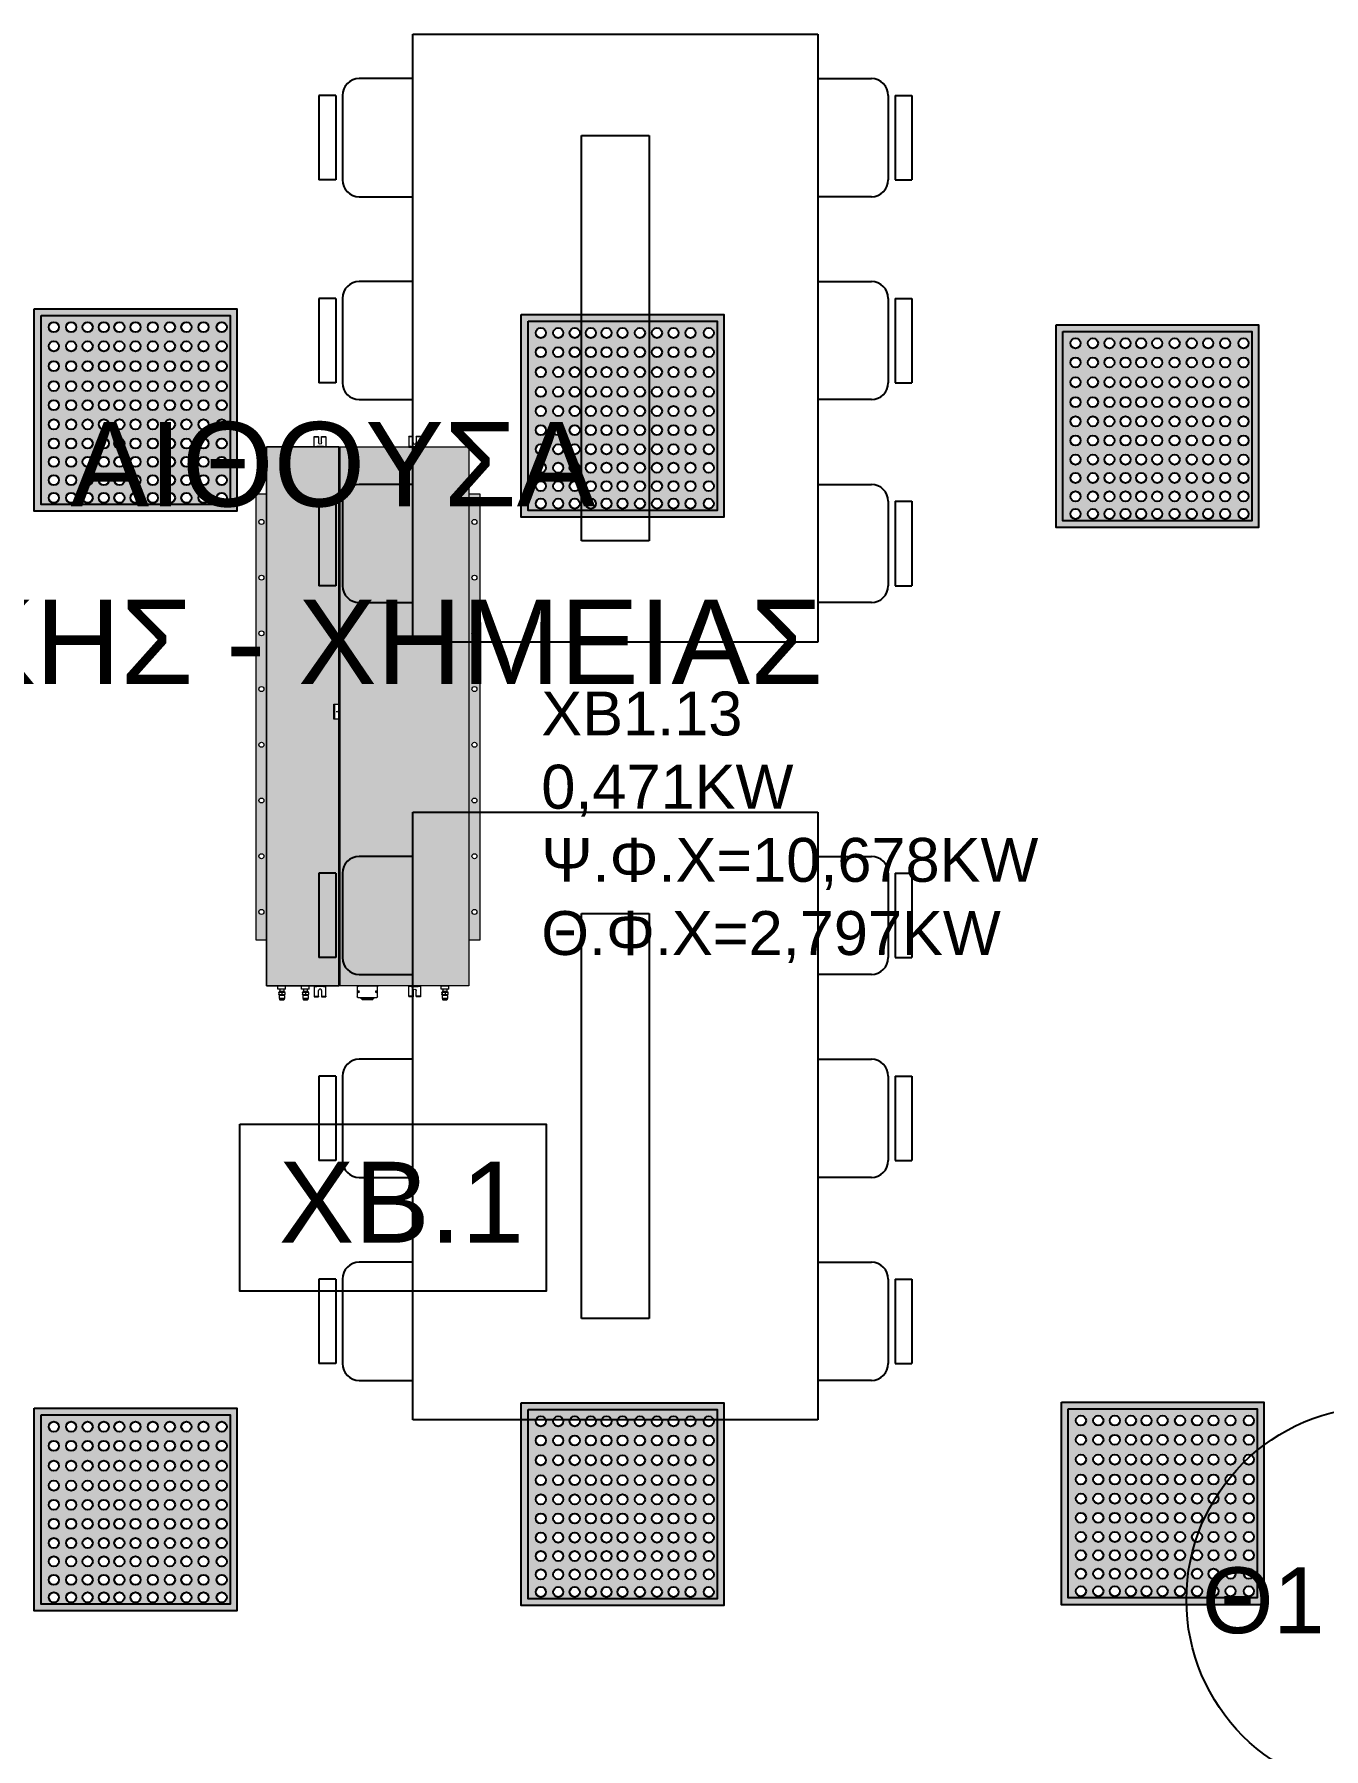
# Model space of a CAD drawing. Header units: metres. Extents: x -11 to 85, y -301 to 135.
# Drawn here: x 17.61 to 21.43, y -37.44 to -32.37 of the extents above; entities that cross this region are included whole.
import ezdxf

# ---------------------------------------------------------------- set-up
doc = ezdxf.new("R2010")
doc.units = ezdxf.units.M
doc.header["$LTSCALE"] = 0.036
for name, color, linetype in [('arxitek borofos', 252, 'Continuous'), ('electext', 20, 'Continuous'), ('HLEK_FL001_SYMBOLS', 230, 'Continuous')]:
    doc.layers.add(name, color=color, linetype=linetype)
doc.layers.add('axel', color=170, linetype='Continuous', lineweight=0)
doc.styles.add('COMU-N', font='arial.ttf')

# ---------------------------------------------------------------- blocks, each defined once
blk = doc.blocks.new('led 46W tetragono')
at = {"layer": 'HLEK_FL001_SYMBOLS'}
h = blk.add_hatch(color=256, dxfattribs=at)
h.dxf.hatch_style = 1
h.paths.add_polyline_path([(104.7283, -8.1225), (104.7283, -8.7225), (105.3283, -8.7225), (105.3283, -8.1225)])
h.paths.add_polyline_path([(105.3083, -8.1425), (105.3083, -8.7025), (104.7483, -8.7025), (104.7483, -8.1425)], flags=16)
h.paths.add_polyline_path([(104.9493, -8.1771, -1), (104.9193, -8.1771, -1)], flags=0)
h.paths.add_polyline_path([(104.9954, -8.1771, -1), (104.9654, -8.1771, -1)], flags=0)
h.paths.add_polyline_path([(104.9014, -8.1771, -1), (104.8714, -8.1771, -1)], flags=0)
h.paths.add_polyline_path([(105.0432, -8.1771, -1), (105.0133, -8.1771, -1)], flags=0)
h.paths.add_polyline_path([(104.9493, -8.2338, -1), (104.9193, -8.2338, -1)], flags=0)
h.paths.add_polyline_path([(104.9954, -8.2338, -1), (104.9654, -8.2338, -1)], flags=0)
h.paths.add_polyline_path([(104.9014, -8.2338, -1), (104.8714, -8.2338, -1)], flags=0)
h.paths.add_polyline_path([(104.8526, -8.1771, -1), (104.8227, -8.1771, -1)], flags=0)
h.paths.add_polyline_path([(105.0432, -8.2338, -1), (105.0133, -8.2338, -1)], flags=0)
h.paths.add_polyline_path([(105.0946, -8.1771, -1), (105.0647, -8.1771, -1)], flags=0)
h.paths.add_polyline_path([(104.8526, -8.2338, -1), (104.8227, -8.2338, -1)], flags=0)
h.paths.add_polyline_path([(105.0946, -8.2338, -1), (105.0647, -8.2338, -1)], flags=0)
h.paths.add_polyline_path([(104.9493, -8.2927, -1), (104.9193, -8.2927, -1)], flags=0)
h.paths.add_polyline_path([(104.9954, -8.2927, -1), (104.9654, -8.2927, -1)], flags=0)
h.paths.add_polyline_path([(104.8012, -8.1771, -1), (104.7713, -8.1771, -1)], flags=0)
h.paths.add_polyline_path([(104.9014, -8.2927, -1), (104.8714, -8.2927, -1)], flags=0)
h.paths.add_polyline_path([(105.0432, -8.2927, -1), (105.0133, -8.2927, -1)], flags=0)
h.paths.add_polyline_path([(105.1452, -8.1771, -1), (105.1152, -8.1771, -1)], flags=0)
h.paths.add_polyline_path([(104.8012, -8.2338, -1), (104.7713, -8.2338, -1)], flags=0)
h.paths.add_polyline_path([(104.8526, -8.2927, -1), (104.8227, -8.2927, -1)], flags=0)
h.paths.add_polyline_path([(105.1452, -8.2338, -1), (105.1152, -8.2338, -1)], flags=0)
h.paths.add_polyline_path([(105.0946, -8.2927, -1), (105.0647, -8.2927, -1)], flags=0)
h.paths.add_polyline_path([(104.9493, -8.3517, -1), (104.9193, -8.3517, -1)], flags=0)
h.paths.add_polyline_path([(104.9954, -8.3517, -1), (104.9654, -8.3517, -1)], flags=0)
h.paths.add_polyline_path([(105.1939, -8.1771, -1), (105.164, -8.1771, -1)], flags=0)
h.paths.add_polyline_path([(104.9014, -8.3517, -1), (104.8714, -8.3517, -1)], flags=0)
h.paths.add_polyline_path([(105.0432, -8.3517, -1), (105.0133, -8.3517, -1)], flags=0)
h.paths.add_polyline_path([(104.8012, -8.2927, -1), (104.7713, -8.2927, -1)], flags=0)
h.paths.add_polyline_path([(105.1452, -8.2927, -1), (105.1152, -8.2927, -1)], flags=0)
h.paths.add_polyline_path([(105.1939, -8.2338, -1), (105.164, -8.2338, -1)], flags=0)
h.paths.add_polyline_path([(104.8526, -8.3517, -1), (104.8227, -8.3517, -1)], flags=0)
h.paths.add_polyline_path([(105.0946, -8.3517, -1), (105.0647, -8.3517, -1)], flags=0)
h.paths.add_polyline_path([(105.1939, -8.2927, -1), (105.164, -8.2927, -1)], flags=0)
h.paths.add_polyline_path([(105.2445, -8.1771, -1), (105.2145, -8.1771, -1)], flags=0)
h.paths.add_polyline_path([(104.8012, -8.3517, -1), (104.7713, -8.3517, -1)], flags=0)
h.paths.add_polyline_path([(104.9493, -8.4083, -1), (104.9193, -8.4083, -1)], flags=0)
h.paths.add_polyline_path([(104.9954, -8.4083, -1), (104.9654, -8.4083, -1)], flags=0)
h.paths.add_polyline_path([(105.1452, -8.3517, -1), (105.1152, -8.3517, -1)], flags=0)
h.paths.add_polyline_path([(104.9014, -8.4083, -1), (104.8714, -8.4083, -1)], flags=0)
h.paths.add_polyline_path([(105.0432, -8.4083, -1), (105.0133, -8.4083, -1)], flags=0)
h.paths.add_polyline_path([(105.2445, -8.2338, -1), (105.2145, -8.2338, -1)], flags=0)
h.paths.add_polyline_path([(104.8526, -8.4083, -1), (104.8227, -8.4083, -1)], flags=0)
h.paths.add_polyline_path([(105.0946, -8.4083, -1), (105.0647, -8.4083, -1)], flags=0)
h.paths.add_polyline_path([(105.1939, -8.3517, -1), (105.164, -8.3517, -1)], flags=0)
h.paths.add_polyline_path([(105.2445, -8.2927, -1), (105.2145, -8.2927, -1)], flags=0)
h.paths.add_polyline_path([(104.8012, -8.4083, -1), (104.7713, -8.4083, -1)], flags=0)
h.paths.add_polyline_path([(105.1452, -8.4083, -1), (105.1152, -8.4083, -1)], flags=0)
h.paths.add_polyline_path([(105.2985, -8.1771, -1), (105.2686, -8.1771, -1)], flags=0)
h.paths.add_polyline_path([(104.9493, -8.465, -1), (104.9193, -8.465, -1)], flags=0)
h.paths.add_polyline_path([(104.9954, -8.465, -1), (104.9654, -8.465, -1)], flags=0)
h.paths.add_polyline_path([(104.9014, -8.465, -1), (104.8714, -8.465, -1)], flags=0)
h.paths.add_polyline_path([(105.0432, -8.465, -1), (105.0133, -8.465, -1)], flags=0)
h.paths.add_polyline_path([(105.2985, -8.2338, -1), (105.2686, -8.2338, -1)], flags=0)
h.paths.add_polyline_path([(105.2445, -8.3517, -1), (105.2145, -8.3517, -1)], flags=0)
h.paths.add_polyline_path([(104.8526, -8.465, -1), (104.8227, -8.465, -1)], flags=0)
h.paths.add_polyline_path([(105.1939, -8.4083, -1), (105.164, -8.4083, -1)], flags=0)
h.paths.add_polyline_path([(105.0946, -8.465, -1), (105.0647, -8.465, -1)], flags=0)
h.paths.add_polyline_path([(105.2985, -8.2927, -1), (105.2686, -8.2927, -1)], flags=0)
h.paths.add_polyline_path([(104.8012, -8.465, -1), (104.7713, -8.465, -1)], flags=0)
h.paths.add_polyline_path([(105.1452, -8.465, -1), (105.1152, -8.465, -1)], flags=0)
h.paths.add_polyline_path([(105.2445, -8.4083, -1), (105.2145, -8.4083, -1)], flags=0)
h.paths.add_polyline_path([(104.9493, -8.5217, -1), (104.9193, -8.5217, -1)], flags=0)
h.paths.add_polyline_path([(104.9954, -8.5217, -1), (104.9654, -8.5217, -1)], flags=0)
h.paths.add_polyline_path([(105.2985, -8.3517, -1), (105.2686, -8.3517, -1)], flags=0)
h.paths.add_polyline_path([(104.9014, -8.5217, -1), (104.8714, -8.5217, -1)], flags=0)
h.paths.add_polyline_path([(105.0432, -8.5217, -1), (105.0133, -8.5217, -1)], flags=0)
h.paths.add_polyline_path([(105.1939, -8.465, -1), (105.164, -8.465, -1)], flags=0)
h.paths.add_polyline_path([(104.8526, -8.5217, -1), (104.8227, -8.5217, -1)], flags=0)
h.paths.add_polyline_path([(105.0946, -8.5217, -1), (105.0647, -8.5217, -1)], flags=0)
h.paths.add_polyline_path([(104.8012, -8.5217, -1), (104.7713, -8.5217, -1)], flags=0)
h.paths.add_polyline_path([(105.1452, -8.5217, -1), (105.1152, -8.5217, -1)], flags=0)
h.paths.add_polyline_path([(105.2985, -8.4083, -1), (105.2686, -8.4083, -1)], flags=0)
h.paths.add_polyline_path([(105.2445, -8.465, -1), (105.2145, -8.465, -1)], flags=0)
h.paths.add_polyline_path([(104.9493, -8.5761, -1), (104.9193, -8.5761, -1)], flags=0)
h.paths.add_polyline_path([(104.9954, -8.5761, -1), (104.9654, -8.5761, -1)], flags=0)
h.paths.add_polyline_path([(105.1939, -8.5217, -1), (105.164, -8.5217, -1)], flags=0)
h.paths.add_polyline_path([(104.9014, -8.5761, -1), (104.8714, -8.5761, -1)], flags=0)
h.paths.add_polyline_path([(105.0432, -8.5761, -1), (105.0133, -8.5761, -1)], flags=0)
h.paths.add_polyline_path([(104.8526, -8.5761, -1), (104.8227, -8.5761, -1)], flags=0)
h.paths.add_polyline_path([(105.0946, -8.5761, -1), (105.0647, -8.5761, -1)], flags=0)
h.paths.add_polyline_path([(105.2985, -8.465, -1), (105.2686, -8.465, -1)], flags=0)
h.paths.add_polyline_path([(104.8012, -8.5761, -1), (104.7713, -8.5761, -1)], flags=0)
h.paths.add_polyline_path([(105.2445, -8.5217, -1), (105.2145, -8.5217, -1)], flags=0)
h.paths.add_polyline_path([(105.1452, -8.5761, -1), (105.1152, -8.5761, -1)], flags=0)
h.paths.add_polyline_path([(105.1939, -8.5761, -1), (105.164, -8.5761, -1)], flags=0)
h.paths.add_polyline_path([(104.9493, -8.6305, -1), (104.9193, -8.6305, -1)], flags=0)
h.paths.add_polyline_path([(104.9954, -8.6305, -1), (104.9654, -8.6305, -1)], flags=0)
h.paths.add_polyline_path([(104.9014, -8.6305, -1), (104.8714, -8.6305, -1)], flags=0)
h.paths.add_polyline_path([(105.0432, -8.6305, -1), (105.0133, -8.6305, -1)], flags=0)
h.paths.add_polyline_path([(105.2985, -8.5217, -1), (105.2686, -8.5217, -1)], flags=0)
h.paths.add_polyline_path([(104.8526, -8.6305, -1), (104.8227, -8.6305, -1)], flags=0)
h.paths.add_polyline_path([(105.0946, -8.6305, -1), (105.0647, -8.6305, -1)], flags=0)
h.paths.add_polyline_path([(105.2445, -8.5761, -1), (105.2145, -8.5761, -1)], flags=0)
h.paths.add_polyline_path([(104.8012, -8.6305, -1), (104.7713, -8.6305, -1)], flags=0)
h.paths.add_polyline_path([(105.1452, -8.6305, -1), (105.1152, -8.6305, -1)], flags=0)
h.paths.add_polyline_path([(105.1939, -8.6305, -1), (105.164, -8.6305, -1)], flags=0)
h.paths.add_polyline_path([(104.9493, -8.6826, -1), (104.9193, -8.6826, -1)], flags=0)
h.paths.add_polyline_path([(104.9954, -8.6826, -1), (104.9654, -8.6826, -1)], flags=0)
h.paths.add_polyline_path([(105.2985, -8.5761, -1), (105.2686, -8.5761, -1)], flags=0)
h.paths.add_polyline_path([(104.9014, -8.6826, -1), (104.8714, -8.6826, -1)], flags=0)
h.paths.add_polyline_path([(105.0432, -8.6826, -1), (105.0133, -8.6826, -1)], flags=0)
h.paths.add_polyline_path([(104.8526, -8.6826, -1), (104.8227, -8.6826, -1)], flags=0)
h.paths.add_polyline_path([(105.0946, -8.6826, -1), (105.0647, -8.6826, -1)], flags=0)
h.paths.add_polyline_path([(105.2445, -8.6305, -1), (105.2145, -8.6305, -1)], flags=0)
h.paths.add_polyline_path([(104.8012, -8.6826, -1), (104.7713, -8.6826, -1)], flags=0)
h.paths.add_polyline_path([(105.1452, -8.6826, -1), (105.1152, -8.6826, -1)], flags=0)
h.paths.add_polyline_path([(105.1939, -8.6826, -1), (105.164, -8.6826, -1)], flags=0)
h.paths.add_polyline_path([(105.2985, -8.6305, -1), (105.2686, -8.6305, -1)], flags=0)
h.paths.add_polyline_path([(105.2445, -8.6826, -1), (105.2145, -8.6826, -1)], flags=0)
h.paths.add_polyline_path([(105.2985, -8.6826, -1), (105.2686, -8.6826, -1)], flags=0)
h = blk.add_hatch(color=181, dxfattribs=at)
h.dxf.hatch_style = 1
h.paths.add_polyline_path([(104.7483, -8.1425), (104.7483, -8.7025), (105.3083, -8.7025), (105.3083, -8.1425)])
h.paths.add_polyline_path([(104.9954, -8.3517, -1), (104.9654, -8.3517, -1)], flags=16)
h.paths.add_polyline_path([(105.0432, -8.3517, -1), (105.0133, -8.3517, -1)], flags=16)
h.paths.add_polyline_path([(104.9654, -8.2927, -1), (104.9954, -8.2927, -1)], flags=16)
h.paths.add_polyline_path([(105.0133, -8.2927, -1), (105.0432, -8.2927, -1)], flags=16)
h.paths.add_polyline_path([(104.9493, -8.3517, -1), (104.9193, -8.3517, -1)], flags=16)
h.paths.add_polyline_path([(104.9193, -8.2927, -1), (104.9493, -8.2927, -1)], flags=16)
h.paths.add_polyline_path([(105.0946, -8.3517, -1), (105.0647, -8.3517, -1)], flags=16)
h.paths.add_polyline_path([(105.0647, -8.2927, -1), (105.0946, -8.2927, -1)], flags=16)
h.paths.add_polyline_path([(104.9954, -8.4083, -1), (104.9654, -8.4083, -1)], flags=16)
h.paths.add_polyline_path([(105.0432, -8.4083, -1), (105.0133, -8.4083, -1)], flags=16)
h.paths.add_polyline_path([(104.9654, -8.2338, -1), (104.9954, -8.2338, -1)], flags=16)
h.paths.add_polyline_path([(105.0133, -8.2338, -1), (105.0432, -8.2338, -1)], flags=16)
h.paths.add_polyline_path([(104.9493, -8.4083, -1), (104.9193, -8.4083, -1)], flags=16)
h.paths.add_polyline_path([(105.0946, -8.4083, -1), (105.0647, -8.4083, -1)], flags=16)
h.paths.add_polyline_path([(104.9193, -8.2338, -1), (104.9493, -8.2338, -1)], flags=16)
h.paths.add_polyline_path([(105.0647, -8.2338, -1), (105.0946, -8.2338, -1)], flags=16)
h.paths.add_polyline_path([(104.9014, -8.3517, -1), (104.8714, -8.3517, -1)], flags=16)
h.paths.add_polyline_path([(104.8714, -8.2927, -1), (104.9014, -8.2927, -1)], flags=16)
h.paths.add_polyline_path([(105.1452, -8.3517, -1), (105.1152, -8.3517, -1)], flags=16)
h.paths.add_polyline_path([(105.1152, -8.2927, -1), (105.1452, -8.2927, -1)], flags=16)
h.paths.add_polyline_path([(104.9954, -8.465, -1), (104.9654, -8.465, -1)], flags=16)
h.paths.add_polyline_path([(105.0432, -8.465, -1), (105.0133, -8.465, -1)], flags=16)
h.paths.add_polyline_path([(104.9014, -8.4083, -1), (104.8714, -8.4083, -1)], flags=16)
h.paths.add_polyline_path([(104.8714, -8.2338, -1), (104.9014, -8.2338, -1)], flags=16)
h.paths.add_polyline_path([(104.9654, -8.1771, -1), (104.9954, -8.1771, -1)], flags=16)
h.paths.add_polyline_path([(105.0133, -8.1771, -1), (105.0432, -8.1771, -1)], flags=16)
h.paths.add_polyline_path([(105.1452, -8.4083, -1), (105.1152, -8.4083, -1)], flags=16)
h.paths.add_polyline_path([(104.9493, -8.465, -1), (104.9193, -8.465, -1)], flags=16)
h.paths.add_polyline_path([(105.1152, -8.2338, -1), (105.1452, -8.2338, -1)], flags=16)
h.paths.add_polyline_path([(105.0946, -8.465, -1), (105.0647, -8.465, -1)], flags=16)
h.paths.add_polyline_path([(104.9193, -8.1771, -1), (104.9493, -8.1771, -1)], flags=16)
h.paths.add_polyline_path([(105.0647, -8.1771, -1), (105.0946, -8.1771, -1)], flags=16)
h.paths.add_polyline_path([(104.8526, -8.3517, -1), (104.8227, -8.3517, -1)], flags=16)
h.paths.add_polyline_path([(104.8227, -8.2927, -1), (104.8526, -8.2927, -1)], flags=16)
h.paths.add_polyline_path([(105.1939, -8.3517, -1), (105.164, -8.3517, -1)], flags=16)
h.paths.add_polyline_path([(105.164, -8.2927, -1), (105.1939, -8.2927, -1)], flags=16)
h.paths.add_polyline_path([(104.9014, -8.465, -1), (104.8714, -8.465, -1)], flags=16)
h.paths.add_polyline_path([(104.8526, -8.4083, -1), (104.8227, -8.4083, -1)], flags=16)
h.paths.add_polyline_path([(105.1452, -8.465, -1), (105.1152, -8.465, -1)], flags=16)
h.paths.add_polyline_path([(104.8714, -8.1771, -1), (104.9014, -8.1771, -1)], flags=16)
h.paths.add_polyline_path([(104.8227, -8.2338, -1), (104.8526, -8.2338, -1)], flags=16)
h.paths.add_polyline_path([(105.1939, -8.4083, -1), (105.164, -8.4083, -1)], flags=16)
h.paths.add_polyline_path([(105.1152, -8.1771, -1), (105.1452, -8.1771, -1)], flags=16)
h.paths.add_polyline_path([(104.9954, -8.5217, -1), (104.9654, -8.5217, -1)], flags=16)
h.paths.add_polyline_path([(105.0432, -8.5217, -1), (105.0133, -8.5217, -1)], flags=16)
h.paths.add_polyline_path([(105.164, -8.2338, -1), (105.1939, -8.2338, -1)], flags=16)
h.paths.add_polyline_path([(104.9493, -8.5217, -1), (104.9193, -8.5217, -1)], flags=16)
h.paths.add_polyline_path([(105.0946, -8.5217, -1), (105.0647, -8.5217, -1)], flags=16)
h.paths.add_polyline_path([(104.8526, -8.465, -1), (104.8227, -8.465, -1)], flags=16)
h.paths.add_polyline_path([(104.8012, -8.3517, -1), (104.7713, -8.3517, -1)], flags=16)
h.paths.add_polyline_path([(104.7713, -8.2927, -1), (104.8012, -8.2927, -1)], flags=16)
h.paths.add_polyline_path([(104.8227, -8.1771, -1), (104.8526, -8.1771, -1)], flags=16)
h.paths.add_polyline_path([(105.1939, -8.465, -1), (105.164, -8.465, -1)], flags=16)
h.paths.add_polyline_path([(105.2445, -8.3517, -1), (105.2145, -8.3517, -1)], flags=16)
h.paths.add_polyline_path([(104.9014, -8.5217, -1), (104.8714, -8.5217, -1)], flags=16)
h.paths.add_polyline_path([(105.2145, -8.2927, -1), (105.2445, -8.2927, -1)], flags=16)
h.paths.add_polyline_path([(105.164, -8.1771, -1), (105.1939, -8.1771, -1)], flags=16)
h.paths.add_polyline_path([(104.8012, -8.4083, -1), (104.7713, -8.4083, -1)], flags=16)
h.paths.add_polyline_path([(105.1452, -8.5217, -1), (105.1152, -8.5217, -1)], flags=16)
h.paths.add_polyline_path([(104.7713, -8.2338, -1), (104.8012, -8.2338, -1)], flags=16)
h.paths.add_polyline_path([(105.2445, -8.4083, -1), (105.2145, -8.4083, -1)], flags=16)
h.paths.add_polyline_path([(105.2145, -8.2338, -1), (105.2445, -8.2338, -1)], flags=16)
h.paths.add_polyline_path([(104.9954, -8.5761, -1), (104.9654, -8.5761, -1)], flags=16)
h.paths.add_polyline_path([(105.0432, -8.5761, -1), (105.0133, -8.5761, -1)], flags=16)
h.paths.add_polyline_path([(104.8526, -8.5217, -1), (104.8227, -8.5217, -1)], flags=16)
h.paths.add_polyline_path([(104.8012, -8.465, -1), (104.7713, -8.465, -1)], flags=16)
h.paths.add_polyline_path([(104.9493, -8.5761, -1), (104.9193, -8.5761, -1)], flags=16)
h.paths.add_polyline_path([(105.0946, -8.5761, -1), (105.0647, -8.5761, -1)], flags=16)
h.paths.add_polyline_path([(105.1939, -8.5217, -1), (105.164, -8.5217, -1)], flags=16)
h.paths.add_polyline_path([(104.7713, -8.1771, -1), (104.8012, -8.1771, -1)], flags=16)
h.paths.add_polyline_path([(105.2445, -8.465, -1), (105.2145, -8.465, -1)], flags=16)
h.paths.add_polyline_path([(105.2145, -8.1771, -1), (105.2445, -8.1771, -1)], flags=16)
h.paths.add_polyline_path([(104.9014, -8.5761, -1), (104.8714, -8.5761, -1)], flags=16)
h.paths.add_polyline_path([(105.1452, -8.5761, -1), (105.1152, -8.5761, -1)], flags=16)
h.paths.add_polyline_path([(105.2985, -8.3517, -1), (105.2686, -8.3517, -1)], flags=16)
h.paths.add_polyline_path([(105.2686, -8.2927, -1), (105.2985, -8.2927, -1)], flags=16)
h.paths.add_polyline_path([(105.2985, -8.4083, -1), (105.2686, -8.4083, -1)], flags=16)
h.paths.add_polyline_path([(104.8012, -8.5217, -1), (104.7713, -8.5217, -1)], flags=16)
h.paths.add_polyline_path([(105.2686, -8.2338, -1), (105.2985, -8.2338, -1)], flags=16)
h.paths.add_polyline_path([(105.2445, -8.5217, -1), (105.2145, -8.5217, -1)], flags=16)
h.paths.add_polyline_path([(104.8526, -8.5761, -1), (104.8227, -8.5761, -1)], flags=16)
h.paths.add_polyline_path([(104.9954, -8.6305, -1), (104.9654, -8.6305, -1)], flags=16)
h.paths.add_polyline_path([(105.1939, -8.5761, -1), (105.164, -8.5761, -1)], flags=16)
h.paths.add_polyline_path([(105.0432, -8.6305, -1), (105.0133, -8.6305, -1)], flags=16)
h.paths.add_polyline_path([(104.9493, -8.6305, -1), (104.9193, -8.6305, -1)], flags=16)
h.paths.add_polyline_path([(105.2985, -8.465, -1), (105.2686, -8.465, -1)], flags=16)
h.paths.add_polyline_path([(105.0946, -8.6305, -1), (105.0647, -8.6305, -1)], flags=16)
h.paths.add_polyline_path([(105.2686, -8.1771, -1), (105.2985, -8.1771, -1)], flags=16)
h.paths.add_polyline_path([(104.9014, -8.6305, -1), (104.8714, -8.6305, -1)], flags=16)
h.paths.add_polyline_path([(105.1452, -8.6305, -1), (105.1152, -8.6305, -1)], flags=16)
h.paths.add_polyline_path([(104.8012, -8.5761, -1), (104.7713, -8.5761, -1)], flags=16)
h.paths.add_polyline_path([(105.2445, -8.5761, -1), (105.2145, -8.5761, -1)], flags=16)
h.paths.add_polyline_path([(105.2985, -8.5217, -1), (105.2686, -8.5217, -1)], flags=16)
h.paths.add_polyline_path([(104.8526, -8.6305, -1), (104.8227, -8.6305, -1)], flags=16)
h.paths.add_polyline_path([(105.1939, -8.6305, -1), (105.164, -8.6305, -1)], flags=16)
h.paths.add_polyline_path([(104.9954, -8.6826, -1), (104.9654, -8.6826, -1)], flags=16)
h.paths.add_polyline_path([(105.0432, -8.6826, -1), (105.0133, -8.6826, -1)], flags=16)
h.paths.add_polyline_path([(104.9493, -8.6826, -1), (104.9193, -8.6826, -1)], flags=16)
h.paths.add_polyline_path([(105.0946, -8.6826, -1), (105.0647, -8.6826, -1)], flags=16)
h.paths.add_polyline_path([(104.8012, -8.6305, -1), (104.7713, -8.6305, -1)], flags=16)
h.paths.add_polyline_path([(104.9014, -8.6826, -1), (104.8714, -8.6826, -1)], flags=16)
h.paths.add_polyline_path([(105.2985, -8.5761, -1), (105.2686, -8.5761, -1)], flags=16)
h.paths.add_polyline_path([(105.1452, -8.6826, -1), (105.1152, -8.6826, -1)], flags=16)
h.paths.add_polyline_path([(105.2445, -8.6305, -1), (105.2145, -8.6305, -1)], flags=16)
h.paths.add_polyline_path([(104.8526, -8.6826, -1), (104.8227, -8.6826, -1)], flags=16)
h.paths.add_polyline_path([(105.1939, -8.6826, -1), (105.164, -8.6826, -1)], flags=16)
h.paths.add_polyline_path([(105.2985, -8.6305, -1), (105.2686, -8.6305, -1)], flags=16)
h.paths.add_polyline_path([(104.8012, -8.6826, -1), (104.7713, -8.6826, -1)], flags=16)
h.paths.add_polyline_path([(105.2445, -8.6826, -1), (105.2145, -8.6826, -1)], flags=16)
h.paths.add_polyline_path([(105.2985, -8.6826, -1), (105.2686, -8.6826, -1)], flags=16)
for points in [[(104.7283, -8.1225), (105.3283, -8.1225), (105.3283, -8.7225), (104.7283, -8.7225)], [(104.7483, -8.1425), (105.3083, -8.1425), (105.3083, -8.7025), (104.7483, -8.7025)]]:
    blk.add_lwpolyline(points, close=True, dxfattribs=at)
for centre in [(104.7862, -8.1771), (104.8377, -8.1771), (104.8864, -8.1771), (104.9343, -8.1771), (104.9804, -8.1771), (105.0282, -8.1771), (105.0797, -8.1771), (105.1302, -8.1771), (105.1789, -8.1771), (105.2295, -8.1771), (105.2835, -8.1771), (104.7862, -8.2338), (104.8377, -8.2338), (104.8864, -8.2338), (104.9343, -8.2338), (104.9804, -8.2338), (105.0282, -8.2338), (105.0797, -8.2338), (105.1302, -8.2338), (105.1789, -8.2338), (105.2295, -8.2338), (105.2835, -8.2338), (104.7862, -8.2927), (104.8377, -8.2927), (104.8864, -8.2927), (104.9343, -8.2927), (104.9804, -8.2927), (105.0282, -8.2927), (105.0797, -8.2927), (105.1302, -8.2927), (105.1789, -8.2927), (105.2295, -8.2927), (105.2835, -8.2927), (104.7862, -8.3517), (104.8377, -8.3517), (104.8864, -8.3517), (104.9343, -8.3517), (104.9804, -8.3517), (105.0282, -8.3517), (105.0797, -8.3517), (105.1302, -8.3517), (105.1789, -8.3517), (105.2295, -8.3517), (105.2835, -8.3517), (104.7862, -8.4083), (104.8377, -8.4083), (104.8864, -8.4083), (104.9343, -8.4083), (104.9804, -8.4083), (105.0282, -8.4083), (105.0797, -8.4083), (105.1302, -8.4083), (105.1789, -8.4083), (105.2295, -8.4083), (105.2835, -8.4083), (104.7862, -8.465), (104.8377, -8.465), (104.8864, -8.465), (104.9343, -8.465), (104.9804, -8.465), (105.0282, -8.465), (105.0797, -8.465), (105.1302, -8.465), (105.1789, -8.465), (105.2295, -8.465), (105.2835, -8.465), (104.7862, -8.5217), (104.8377, -8.5217), (104.8864, -8.5217), (104.9343, -8.5217), (104.9804, -8.5217), (105.0282, -8.5217), (105.0797, -8.5217), (105.1302, -8.5217), (105.1789, -8.5217), (105.2295, -8.5217), (105.2835, -8.5217), (104.7862, -8.5761), (104.8377, -8.5761), (104.8864, -8.5761), (104.9343, -8.5761), (104.9804, -8.5761), (105.0282, -8.5761), (105.0797, -8.5761), (105.1302, -8.5761), (105.1789, -8.5761), (105.2295, -8.5761), (105.2835, -8.5761), (104.7862, -8.6305), (104.8377, -8.6305), (104.8864, -8.6305), (104.9343, -8.6305), (104.9804, -8.6305), (105.0282, -8.6305), (105.0797, -8.6305), (105.1302, -8.6305), (105.1789, -8.6305), (105.2295, -8.6305), (105.2835, -8.6305), (104.7862, -8.6826), (104.8377, -8.6826), (104.8864, -8.6826), (104.9343, -8.6826), (104.9804, -8.6826), (105.0282, -8.6826), (105.0797, -8.6826), (105.1302, -8.6826), (105.1789, -8.6826), (105.2295, -8.6826), (105.2835, -8.6826)]:
    blk.add_circle(centre, 0.015, dxfattribs=at)
blk = doc.blocks.new('A$C5A126718')
at = {"layer": 'axel'}
for p, q in [((-0.0317, 0.0343), (-0.0317, 0.0321)), ((-0.0301, 0.0343), (-0.0317, 0.0343)), ((-0.0317, 0.0321), (-0.0317, 0.0236)), ((-0.0317, 0.0321), (-0.0301, 0.0321)), ((-0.0317, 0.0236), (-0.0301, 0.0236)), ((-0.0317, 0.0236), (-0.0317, 0.0214)), ((-0.0301, 0.0214), (-0.0317, 0.0214)), ((-0.0301, 0.0129), (-0.0317, 0.0129)), ((-0.0317, 0.0129), (-0.0317, 0.0107)), ((-0.0317, 0.0107), (-0.0301, 0.0107)), ((-0.0317, 0.0107), (-0.0317, 0.0021)), ((-0.0317, 0.0021), (-0.0301, 0.0021)), ((-0.0317, 0.0021), (-0.0317, 0)), ((-0.0301, 0), (-0.0317, 0)), ((-0.0012, 0.0343), (-0.0301, 0.0343)), ((-0.0301, 0.0343), (-0.0301, 0.0321)), ((-0.0301, 0.0321), (-0.0301, 0.0236)), ((-0.0301, 0.0236), (-0.0301, 0.0214)), ((-0.0301, 0.0214), (-0.0131, 0.0214)), ((-0.0301, 0.0129), (-0.0301, 0.0107)), ((-0.0131, 0.0129), (-0.0301, 0.0129)), ((-0.0301, 0.0107), (-0.0301, 0.0021)), ((-0.0301, 0.0021), (-0.0301, 0)), ((-0.0301, 0), (-0.0012, 0)), ((-0.0012, 0.0343), (0, 0.0343)), ((-0.0012, 0.0343), (-0.0012, 0.033)), ((-0.0012, 0.033), (-0.0012, 0.03)), ((-0.0012, 0.03), (-0.0012, 0.0271)), ((-0.0012, 0.0271), (0, 0.0271)), ((-0.0012, 0.027), (-0.0012, 0.0271)), ((-0.0012, 0.0073), (-0.0012, 0.027)), ((-0.0012, 0.0071), (-0.0012, 0.0073)), ((-0.0012, 0.0071), (0, 0.0071)), ((-0.0012, 0.0071), (-0.0012, 0.0043)), ((-0.0012, 0.0043), (-0.0012, 0.0013)), ((-0.0012, 0.0013), (-0.0012, 0)), ((-0.0012, 0), (0, 0)), ((0.0004, 0.0271), (0.0004, 0.0343)), ((0.0004, 0.0271), (0.0004, 0.0343)), ((0.0004, 0.0211), (0.0004, 0.0271)), ((0.0004, 0.0211), (0.0004, 0.0271)), ((0.0004, 0.0207), (0.0004, 0.0211)), ((0.0004, 0.0207), (0.0004, 0.0211)), ((0.0004, 0.0186), (0.0004, 0.0207)), ((0.0004, 0.0186), (0.0004, 0.0207)), ((0.0004, 0.0157), (0.0004, 0.0186)), ((0.0004, 0.0157), (0.0004, 0.0186)), ((0.0004, 0.0136), (0.0004, 0.0157)), ((0.0004, 0.0136), (0.0004, 0.0157)), ((0.0004, 0.0132), (0.0004, 0.0136)), ((0.0004, 0.0132), (0.0004, 0.0136)), ((0.0004, 0.0071), (0.0004, 0.0132)), ((0.0004, 0.0071), (0.0004, 0.0132)), ((0.0004, 0), (0.0004, 0.0071)), ((0.0004, 0), (0.0004, 0.0071))]:
    blk.add_line(p, q, dxfattribs=at)
blk.add_arc((-0.0131, 0.0171), 0.00429, 270, 90, dxfattribs=at)
blk = doc.blocks.new('A$C3A54651E')
at = {"layer": 'axel'}
for p, q in [((0.0091, 0.0228), (0, 0.0228)), ((0, 0.0228), (0, 0)), ((0.0091, 0), (0, 0)), ((0.0091, 0), (0.0091, 0.0228)), ((0.0091, 0.0171), (0.0162, 0.0171)), ((0.0091, 0.0057), (0.0162, 0.0057)), ((0.0162, 0.019), (0.0166, 0.0193)), ((0.0162, 0.0038), (0.0162, 0.019)), ((0.0162, 0.0038), (0.0166, 0.0035)), ((0.0166, 0.0035), (0.0166, 0.0193)), ((0.0166, 0.0193), (0.0184, 0.0193)), ((0.0166, 0.0035), (0.0184, 0.0035)), ((0.0184, 0.02), (0.0184, 0.0199)), ((0.0184, 0.02), (0.0184, 0.02)), ((0.0184, 0.0199), (0.0184, 0.0193)), ((0.0184, 0.0193), (0.0184, 0.0153)), ((0.0184, 0.0153), (0.0184, 0.0067)), ((0.0184, 0.0067), (0.0184, 0.0035)), ((0.0184, 0.0035), (0.0184, 0.0028)), ((0.0184, 0.0028), (0.0184, 0.0028)), ((0.0191, 0.0202), (0.0254, 0.0202)), ((0.0191, 0.0197), (0.0254, 0.0197)), ((0.0191, 0.0109), (0.0254, 0.0109)), ((0.0191, 0.0026), (0.0254, 0.0026)), ((0.0262, 0.0199), (0.0262, 0.02)), ((0.0262, 0.02), (0.0262, 0.02)), ((0.0262, 0.0182), (0.0262, 0.0199)), ((0.0262, 0.0153), (0.0262, 0.0182)), ((0.0262, 0.0182), (0.0284, 0.0182)), ((0.0262, 0.0067), (0.0262, 0.0153)), ((0.0262, 0.0046), (0.0262, 0.0067)), ((0.0262, 0.0028), (0.0262, 0.0046)), ((0.0262, 0.0046), (0.0284, 0.0046)), ((0.0262, 0.0028), (0.0262, 0.0028)), ((0.0284, 0.0193), (0.037, 0.0193)), ((0.0284, 0.0182), (0.0284, 0.0193)), ((0.0284, 0.0046), (0.0284, 0.0182)), ((0.0284, 0.0035), (0.0284, 0.0046)), ((0.0284, 0.0035), (0.037, 0.0035)), ((0.037, 0.0035), (0.037, 0.0193)), ((0.0373, 0.019), (0.037, 0.0193)), ((0.0373, 0.0037), (0.037, 0.0035)), ((0.0373, 0.0182), (0.0373, 0.019)), ((0.0373, 0.0046), (0.0373, 0.0182)), ((0.0373, 0.0182), (0.0403, 0.0182)), ((0.0373, 0.0037), (0.0373, 0.0046)), ((0.0373, 0.0046), (0.0403, 0.0046)), ((0.0403, 0.0046), (0.0403, 0.0182)), ((0.0423, 0.0162), (0.0403, 0.0182)), ((0.0423, 0.0066), (0.0403, 0.0046)), ((0.0423, 0.0066), (0.0423, 0.0162))]:
    blk.add_line(p, q, dxfattribs=at)
for points in [[(0.0191, 0.0202, 0.004311), (0.019, 0.0202, 0.005535), (0.0188, 0.0202, 0.007292), (0.0187, 0.0201, 0.009929), (0.0186, 0.0201), (0.0186, 0.0201, 0.019665), (0.0185, 0.02, 0.032685), (0.0184, 0.02, 0.060642), (0.0184, 0.02), (0.0184, 0.02)], [(0.0184, 0.0199, 0.159929), (0.0184, 0.0199, 0.090191), (0.0184, 0.0199, 0.0462), (0.0184, 0.0199, 0.02623), (0.0185, 0.0198), (0.0186, 0.0198, 0.013719), (0.0187, 0.0198, 0.009481), (0.0188, 0.0198, 0.006867), (0.0189, 0.0197, 0.005151), (0.0191, 0.0197)], [(0.0191, 0.0197, 0.015295), (0.0188, 0.0186, 0.017604), (0.0186, 0.0175), (0.0185, 0.0169, 0.02245), (0.0184, 0.0158), (0.0184, 0.0153)], [(0.0184, 0.0153, 0.023182), (0.0184, 0.0142, 0.022013), (0.0186, 0.0131), (0.0187, 0.0125, 0.017076), (0.0189, 0.0114), (0.0191, 0.0109)], [(0.0191, 0.0109, 0.016103), (0.0188, 0.0098, 0.018613), (0.0186, 0.0088), (0.0185, 0.0083, 0.023826), (0.0184, 0.0072), (0.0184, 0.0067)], [(0.0184, 0.0067, 0.024647), (0.0184, 0.0057, 0.023359), (0.0186, 0.0046), (0.0187, 0.0041, 0.018023), (0.0189, 0.0031), (0.0191, 0.0026)], [(0.0191, 0.0026, -0.004311), (0.019, 0.0026, -0.005535), (0.0188, 0.0026, -0.007292), (0.0187, 0.0027, -0.009929), (0.0186, 0.0027), (0.0186, 0.0027, -0.019665), (0.0185, 0.0027, -0.032685), (0.0184, 0.0028, -0.060642), (0.0184, 0.0028), (0.0184, 0.0028)], [(0.0262, 0.02, 0.102242), (0.0262, 0.02, 0.051435), (0.0261, 0.02, 0.028507), (0.0261, 0.0201, 0.01755), (0.026, 0.0201), (0.0259, 0.0201, 0.009159), (0.0258, 0.0201, 0.006785), (0.0257, 0.0202, 0.005184), (0.0255, 0.0202), (0.0254, 0.0202)], [(0.0254, 0.0197, 0.004812), (0.0256, 0.0197, 0.00636), (0.0258, 0.0198, 0.008685), (0.0259, 0.0198, 0.012384), (0.026, 0.0198), (0.0261, 0.0198, 0.023143), (0.0261, 0.0199, 0.039656), (0.0262, 0.0199, 0.07579), (0.0262, 0.0199, 0.144125), (0.0262, 0.0199)], [(0.0262, 0.0153, 0.023214), (0.0262, 0.0164, 0.02204), (0.026, 0.0175), (0.0259, 0.018, 0.017046), (0.0256, 0.0191), (0.0254, 0.0197)], [(0.0254, 0.0109, 0.01528), (0.0258, 0.012, 0.017585), (0.026, 0.013), (0.0261, 0.0136, 0.022468), (0.0262, 0.0147), (0.0262, 0.0153)], [(0.0262, 0.0067, 0.024685), (0.0262, 0.0078, 0.023392), (0.026, 0.0088), (0.0259, 0.0093, 0.017988), (0.0256, 0.0103), (0.0254, 0.0109)], [(0.0254, 0.0026, 0.016073), (0.0258, 0.0036, 0.018575), (0.026, 0.0046), (0.0261, 0.0052, 0.023861), (0.0262, 0.0062), (0.0262, 0.0067)], [(0.0262, 0.0028, -0.102242), (0.0262, 0.0028, -0.051435), (0.0261, 0.0028, -0.028507), (0.0261, 0.0027, -0.01755), (0.026, 0.0027), (0.0259, 0.0027, -0.009159), (0.0258, 0.0026, -0.006785), (0.0257, 0.0026, -0.005184), (0.0255, 0.0026), (0.0254, 0.0026)]]:
    blk.add_lwpolyline(points, format="xyb", dxfattribs=at)
blk = doc.blocks.new('A$C531E15D6')
at = {"layer": 'axel'}
for p, q in [((-0.0003, 0.0241), (-0.0003, -0.0359)), ((-0.0003, 0.0241), (0.0009, 0.0241)), ((-0.0003, 0.0134), (0, 0.0134)), ((-0.0003, 0.0113), (0, 0.0113)), ((-0.0003, 0.0066), (-0.0003, 0.0031)), ((-0.0003, 0.0066), (-0.0003, 0.0031)), ((0, 0.0059), (-0.0003, 0.0059)), ((-0.0003, 0.0031), (-0.0003, -0.0276)), ((0.0021, 0.0241), (0, 0.022)), ((0, 0.0059), (0, 0.022)), ((0, -0.0059), (0, 0.0059)), ((0, -0.0059), (0, 0.0059)), ((0.0012, 0.0241), (0.0009, 0.0241)), ((0.0012, 0.0241), (0.0009, 0.0241)), ((0.0012, 0.0241), (0.0021, 0.0241)), ((0.0021, 0.0241), (0.0321, 0.0241)), ((0.0021, 0.0241), (0.0321, 0.0241)), ((0.0321, 0.0241), (0.0343, 0.022)), ((0.0343, 0.022), (0.0343, 0.0134)), ((0.0343, 0.022), (0.0343, 0.0134)), ((0.0343, 0.0134), (0.0343, -0.0251)), ((0.0343, 0.0134), (0.0343, -0.0251)), ((0.038, 0.0127), (0.0343, 0.0128)), ((0.0347, 0.0056), (0.0343, 0.0056)), ((0.0347, 0.0056), (0.0347, -0.0059)), ((0.0357, 0.0099), (0.0357, 0.0045)), ((0.04, 0.0099), (0.0357, 0.0099)), ((0.0357, 0.0045), (0.0357, 0.0038)), ((0.0357, 0.0045), (0.0357, 0.0038)), ((0.0357, 0.0038), (0.0357, -0.0059)), ((0.0357, 0.0038), (0.0357, -0.0059)), ((0.038, 0.0127), (0.038, 0.0099)), ((0.04, 0.0099), (0.04, -0.0059)), ((0, -0.0176), (-0.0003, -0.0176)), ((-0.0003, -0.023), (0, -0.023)), ((-0.0003, -0.0251), (0, -0.0251)), ((-0.0003, -0.0276), (-0.0003, -0.0312)), ((-0.0003, -0.0276), (-0.0003, -0.0312)), ((-0.0003, -0.0359), (0.0021, -0.0359)), ((0, -0.0176), (0, -0.0059)), ((0, -0.0176), (0, -0.0059)), ((0, -0.0337), (0, -0.0176)), ((0.0021, -0.0359), (0, -0.0337)), ((0.0321, -0.0359), (0.0021, -0.0359)), ((0.0321, -0.0359), (0.0021, -0.0359)), ((0.0343, -0.0337), (0.0321, -0.0359)), ((0.0347, -0.0173), (0.0343, -0.0173)), ((0.038, -0.0244), (0.0343, -0.0245)), ((0.0343, -0.0251), (0.0343, -0.0337)), ((0.0343, -0.0251), (0.0343, -0.0337)), ((0.0347, -0.0059), (0.0347, -0.0173)), ((0.0357, -0.0059), (0.0357, -0.0155)), ((0.0357, -0.0059), (0.0357, -0.0155)), ((0.0357, -0.0155), (0.0357, -0.0162)), ((0.0357, -0.0155), (0.0357, -0.0162)), ((0.0357, -0.0162), (0.0357, -0.0216)), ((0.04, -0.0216), (0.0357, -0.0216)), ((0.038, -0.0244), (0.038, -0.0216)), ((0.04, -0.0059), (0.04, -0.0216))]:
    blk.add_line(p, q, dxfattribs=at)
for centre, radius in [((0.0171, 0.0199), 0.00214), ((0.0171, 0.0199), 0.00111), ((0.0171, -0.0316), 0.00214), ((0.0171, -0.0316), 0.00111)]:
    blk.add_circle(centre, radius, dxfattribs=at)
for centre, radius, start, end in [((0.0321, 0.022), 0.00214, 0, 90), ((0.0346, 0.0045), 0.00107, 0, 89.5416), ((0.0321, -0.0337), 0.00214, 270, 0), ((0.0346, -0.0162), 0.00107, 270.4584, 0)]:
    blk.add_arc(centre, radius, start, end, dxfattribs=at)
blk = doc.blocks.new('FCU 10 KANALATO')
at = {"layer": 'axel'}
h = blk.add_hatch(color=211, dxfattribs=at)
h.paths.add_polyline_path([(47988.1338, 13560.164), (47988.1338, 13560.197), (47986.8138, 13560.197), (47986.8138, 13560.164)])
h.paths.add_polyline_path([(47987.5563, 13560.1878, -1), (47987.5563, 13560.1731, -1)], flags=16)
h.paths.add_polyline_path([(47987.3913, 13560.1731, -1), (47987.3913, 13560.1878, -1)], flags=16)
h.paths.add_polyline_path([(47987.7213, 13560.1878, -1), (47987.7213, 13560.1731, -1)], flags=16)
h.paths.add_polyline_path([(47987.2263, 13560.1731, -1), (47987.2263, 13560.1878, -1)], flags=16)
h.paths.add_polyline_path([(47987.8863, 13560.1878, -1), (47987.8863, 13560.1731, -1)], flags=16)
h.paths.add_polyline_path([(47987.0613, 13560.1731, -1), (47987.0613, 13560.1878, -1)], flags=16)
h.paths.add_polyline_path([(47988.0513, 13560.1878, -1), (47988.0513, 13560.1731, -1)], flags=16)
h.paths.add_polyline_path([(47986.8963, 13560.1731, -1), (47986.8963, 13560.1878, -1)], flags=16)
for color, points in [(150, [(47986.6743, 13560.1633), (47986.6743, 13560.0206), (47986.6751, 13560.0206), (47986.6751, 13560.0135), (47986.6751, 13560.0074), (47986.6751, 13560.007), (47986.6751, 13560.002), (47986.6751, 13559.9935), (47986.6751, 13559.9863), (47986.6743, 13559.9863), (47986.6743, 13559.782), (47987.7792, 13559.782), (47988.2671, 13559.782), (47988.2671, 13559.782), (47988.2704, 13559.782), (47988.2704, 13560.1633)]), (151, [(47988.2705, 13559.5646), (47988.2705, 13559.5982), (47988.2705, 13559.5982), (47988.2705, 13559.621), (47988.2705, 13559.621), (47988.2705, 13559.6682), (47988.2705, 13559.6682), (47988.2705, 13559.691), (47988.2705, 13559.691), (47988.2705, 13559.7061), (47988.2705, 13559.7061), (47988.2705, 13559.7132), (47988.2705, 13559.7193), (47988.2705, 13559.7196), (47988.2705, 13559.7246), (47988.2705, 13559.7332), (47988.2705, 13559.7403), (47988.2705, 13559.7403), (47988.2705, 13559.7785), (47987.4805, 13559.7785), (47987.4805, 13559.7638), (47987.4362, 13559.7638), (47987.4362, 13559.7785), (47986.6743, 13559.7785), (47986.6743, 13559.7403), (47986.6751, 13559.7403), (47986.6751, 13559.7332), (47986.6751, 13559.7271), (47986.6751, 13559.7218), (47986.6751, 13559.7193), (47986.6751, 13559.7132), (47986.6751, 13559.7061), (47986.6743, 13559.7061), (47986.6743, 13559.5646)])]:
    blk.add_hatch(color=color, dxfattribs=at).paths.add_polyline_path(points)
h = blk.add_hatch(color=211, dxfattribs=at)
h.paths.add_polyline_path([(47988.1338, 13559.5327), (47988.1338, 13559.5657), (47986.8138, 13559.5657), (47986.8138, 13559.5327)])
h.paths.add_polyline_path([(47987.5563, 13559.5565, -1), (47987.5563, 13559.5418, -1)], flags=16)
h.paths.add_polyline_path([(47987.3913, 13559.5418, -1), (47987.3913, 13559.5565, -1)], flags=16)
h.paths.add_polyline_path([(47987.7213, 13559.5565, -1), (47987.7213, 13559.5418, -1)], flags=16)
h.paths.add_polyline_path([(47987.2263, 13559.5418, -1), (47987.2263, 13559.5565, -1)], flags=16)
h.paths.add_polyline_path([(47987.8863, 13559.5565, -1), (47987.8863, 13559.5418, -1)], flags=16)
h.paths.add_polyline_path([(47987.0613, 13559.5418, -1), (47987.0613, 13559.5565, -1)], flags=16)
h.paths.add_polyline_path([(47988.0513, 13559.5565, -1), (47988.0513, 13559.5418, -1)], flags=16)
h.paths.add_polyline_path([(47986.8963, 13559.5418, -1), (47986.8963, 13559.5565, -1)], flags=16)
for p, q in [((47986.6743, 13559.782), (47987.7792, 13559.782)), ((47986.6743, 13559.7804), (47987.7792, 13559.7804)), ((47986.6743, 13559.78), (47987.7816, 13559.78)), ((47987.7349, 13559.7785), (47986.6743, 13559.7785)), ((47987.4362, 13559.7785), (47987.4362, 13559.78)), ((47987.4362, 13559.7638), (47987.4362, 13559.7785)), ((47987.4362, 13559.766), (47987.4805, 13559.766)), ((47987.4805, 13559.7638), (47987.4362, 13559.7638)), ((47987.4805, 13559.7785), (47987.4805, 13559.78)), ((47987.4805, 13559.7785), (47987.4805, 13559.7638)), ((47988.2705, 13559.7785), (47987.7329, 13559.7785)), ((47987.7792, 13559.782), (47988.2671, 13559.782)), ((47987.7792, 13559.7804), (47988.2705, 13559.7804)), ((47987.7792, 13559.78), (47988.2705, 13559.78))]:
    blk.add_line(p, q, dxfattribs=at)
at = {"layer": 'axel', "linetype": 'Continuous'}
for points in [[(47986.8138, 13560.164), (47988.1338, 13560.164), (47988.1338, 13560.197), (47986.8138, 13560.197)], [(47986.8138, 13559.5327), (47988.1338, 13559.5327), (47988.1338, 13559.5657), (47986.8138, 13559.5657)]]:
    blk.add_lwpolyline(points, close=True, dxfattribs=at)
at = {"layer": 'axel'}
for points in [[(47986.6743, 13560.1633), (47988.2704, 13560.1633), (47988.2704, 13559.782), (47986.6743, 13559.782)], [(47986.6743, 13560.1633), (47988.2705, 13560.1633), (47988.2705, 13559.5646), (47986.6743, 13559.5646)], [(47986.6743, 13559.5646), (47988.2705, 13559.5646), (47988.2705, 13559.7785), (47986.6743, 13559.7785)]]:
    blk.add_lwpolyline(points, close=True, dxfattribs=at)
at = {"layer": 'axel', "linetype": 'Continuous'}
for centre in [(47986.8963, 13560.1805), (47987.0613, 13560.1805), (47987.2263, 13560.1805), (47987.3913, 13560.1805), (47987.5563, 13560.1805), (47987.7213, 13560.1805), (47987.8863, 13560.1805), (47988.0513, 13560.1805), (47986.8963, 13559.5492), (47987.0613, 13559.5492), (47987.2263, 13559.5492), (47987.3913, 13559.5492), (47987.5563, 13559.5492), (47987.7213, 13559.5492), (47987.8863, 13559.5492), (47988.0513, 13559.5492)]:
    blk.add_circle(centre, 0.00739, dxfattribs=at)
at = {"layer": 'axel'}
blk.add_circle((47987.4583, 13559.7731), 0.00111, dxfattribs=at)
at = {"xscale": -1, "rotation": 180}
for name, p in [('A$C3A54651E', (47988.2705, 13560.1043)), ('A$C531E15D6', (47988.2708, 13559.8575)), ('A$C5A126718', (47986.6746, 13559.7403)), ('A$C3A54651E', (47988.2705, 13559.691)), ('A$C3A54651E', (47988.2705, 13559.621))]:
    blk.add_blockref(name, p, dxfattribs=at)
blk.add_blockref('A$C5A126718', (47986.6746, 13559.9863))
at = {"xscale": -1}
blk.add_blockref('A$C5A126718', (47988.271, 13559.9863), dxfattribs=at)
at = {"rotation": 180}
blk.add_blockref('A$C5A126718', (47988.271, 13559.7403), dxfattribs=at)

msp = doc.modelspace()

# ---------------------------------------------------------------- linework, layer by layer
at = {"layer": 'arxitek borofos'}
for p, q in [((18.7285, -32.3656), (19.9285, -32.3656)), ((18.7285, -34.1656), (18.7285, -32.3656)), ((19.9285, -32.3656), (19.9285, -34.1656)), ((18.7247, -32.4967), (18.57, -32.4967)), ((19.9324, -32.4967), (20.0871, -32.4967)), ((18.45, -32.5467), (18.45, -32.7967)), ((18.5, -32.5467), (18.45, -32.5467)), ((18.5, -32.5467), (18.5, -32.7967)), ((18.52, -32.5467), (18.52, -32.7967)), ((20.1371, -32.5467), (20.1371, -32.7967)), ((20.1571, -32.5467), (20.1571, -32.7967)), ((20.1571, -32.5467), (20.2071, -32.5467)), ((20.2071, -32.5467), (20.2071, -32.7967)), ((19.2285, -33.8656), (19.2285, -32.6656)), ((19.2285, -32.6656), (19.4285, -32.6656)), ((19.4285, -32.6656), (19.4285, -33.8656)), ((18.5, -32.7967), (18.45, -32.7967)), ((20.1571, -32.7967), (20.2071, -32.7967)), ((18.57, -32.8467), (18.7247, -32.8467)), ((20.0871, -32.8467), (19.9324, -32.8467)), ((18.7247, -33.0976), (18.57, -33.0976)), ((19.9324, -33.0976), (20.0871, -33.0976)), ((18.45, -33.1476), (18.45, -33.3976)), ((18.5, -33.1476), (18.45, -33.1476)), ((18.5, -33.1476), (18.5, -33.3976)), ((18.52, -33.1476), (18.52, -33.3976)), ((20.1371, -33.1476), (20.1371, -33.3976)), ((20.1571, -33.1476), (20.1571, -33.3976)), ((20.1571, -33.1476), (20.2071, -33.1476)), ((20.2071, -33.1476), (20.2071, -33.3976)), ((18.5, -33.3976), (18.45, -33.3976)), ((20.1571, -33.3976), (20.2071, -33.3976)), ((18.57, -33.4476), (18.7247, -33.4476)), ((20.0871, -33.4476), (19.9324, -33.4476)), ((18.7247, -33.6986), (18.57, -33.6986)), ((19.9324, -33.6986), (20.0871, -33.6986)), ((18.45, -33.7486), (18.45, -33.9986)), ((18.5, -33.7486), (18.45, -33.7486)), ((18.5, -33.7486), (18.5, -33.9986)), ((18.52, -33.7486), (18.52, -33.9986)), ((20.1371, -33.7486), (20.1371, -33.9986)), ((20.1571, -33.7486), (20.1571, -33.9986)), ((20.1571, -33.7486), (20.2071, -33.7486)), ((20.2071, -33.7486), (20.2071, -33.9986)), ((19.4285, -33.8656), (19.2285, -33.8656)), ((18.5, -33.9986), (18.45, -33.9986)), ((20.1571, -33.9986), (20.2071, -33.9986)), ((18.57, -34.0486), (18.7247, -34.0486)), ((20.0871, -34.0486), (19.9324, -34.0486)), ((19.9285, -34.1656), (18.7285, -34.1656)), ((18.7285, -34.669), (19.9285, -34.669)), ((18.7285, -36.469), (18.7285, -34.669)), ((19.9285, -34.669), (19.9285, -36.469)), ((18.7247, -34.8001), (18.57, -34.8001)), ((19.9324, -34.8001), (20.0871, -34.8001)), ((18.45, -34.8501), (18.45, -35.1001)), ((18.5, -34.8501), (18.45, -34.8501)), ((18.5, -34.8501), (18.5, -35.1001)), ((18.52, -34.8501), (18.52, -35.1001)), ((20.1371, -34.8501), (20.1371, -35.1001)), ((20.1571, -34.8501), (20.1571, -35.1001)), ((20.1571, -34.8501), (20.2071, -34.8501)), ((20.2071, -34.8501), (20.2071, -35.1001)), ((19.2285, -36.169), (19.2285, -34.969)), ((19.2285, -34.969), (19.4285, -34.969)), ((19.4285, -34.969), (19.4285, -36.169)), ((18.5, -35.1001), (18.45, -35.1001)), ((20.1571, -35.1001), (20.2071, -35.1001)), ((18.57, -35.1501), (18.7247, -35.1501)), ((20.0871, -35.1501), (19.9324, -35.1501)), ((18.7247, -35.4011), (18.57, -35.4011)), ((19.9324, -35.4011), (20.0871, -35.4011)), ((18.45, -35.4511), (18.45, -35.7011)), ((18.5, -35.4511), (18.45, -35.4511)), ((18.5, -35.4511), (18.5, -35.7011)), ((18.52, -35.4511), (18.52, -35.7011)), ((20.1371, -35.4511), (20.1371, -35.7011)), ((20.1571, -35.4511), (20.1571, -35.7011)), ((20.1571, -35.4511), (20.2071, -35.4511)), ((20.2071, -35.4511), (20.2071, -35.7011)), ((18.5, -35.7011), (18.45, -35.7011)), ((20.1571, -35.7011), (20.2071, -35.7011)), ((18.57, -35.7511), (18.7247, -35.7511)), ((20.0871, -35.7511), (19.9324, -35.7511)), ((18.7247, -36.002), (18.57, -36.002)), ((19.9324, -36.002), (20.0871, -36.002)), ((18.45, -36.052), (18.45, -36.302)), ((18.5, -36.052), (18.45, -36.052)), ((18.5, -36.052), (18.5, -36.302)), ((18.52, -36.052), (18.52, -36.302)), ((20.1371, -36.052), (20.1371, -36.302)), ((20.1571, -36.052), (20.1571, -36.302)), ((20.1571, -36.052), (20.2071, -36.052)), ((20.2071, -36.052), (20.2071, -36.302)), ((19.4285, -36.169), (19.2285, -36.169)), ((18.5, -36.302), (18.45, -36.302)), ((20.1571, -36.302), (20.2071, -36.302)), ((18.57, -36.352), (18.7247, -36.352)), ((20.0871, -36.352), (19.9324, -36.352)), ((19.9285, -36.469), (18.7285, -36.469))]:
    msp.add_line(p, q, dxfattribs=at)
msp.add_circle((21.5916, -37.0015), 0.5712, dxfattribs=at)
for centre, start, end in [((18.57, -32.5467), 90, 180), ((20.0871, -32.5467), 0, 90), ((18.57, -32.7967), 180, 270), ((20.0871, -32.7967), 270, 0), ((18.57, -33.1476), 90, 180), ((20.0871, -33.1476), 0, 90), ((18.57, -33.3976), 180, 270), ((20.0871, -33.3976), 270, 0), ((18.57, -33.7486), 90, 180), ((20.0871, -33.7486), 0, 90), ((18.57, -33.9986), 180, 270), ((20.0871, -33.9986), 270, 0), ((18.57, -34.8501), 90, 180), ((20.0871, -34.8501), 0, 90), ((18.57, -35.1001), 180, 270), ((20.0871, -35.1001), 270, 0), ((18.57, -35.4511), 90, 180), ((20.0871, -35.4511), 0, 90), ((18.57, -35.7011), 180, 270), ((20.0871, -35.7011), 270, 0), ((18.57, -36.052), 90, 180), ((20.0871, -36.052), 0, 90), ((18.57, -36.302), 180, 270), ((20.0871, -36.302), 270, 0)]:
    msp.add_arc(centre, 0.05, start, end, dxfattribs=at)
at = {"layer": 'electext'}
msp.add_lwpolyline([(18.2161, -35.5934), (19.1238, -35.5934), (19.1238, -36.088), (18.2161, -36.088)], close=True, dxfattribs=at)

# ---------------------------------------------------------------- block references
at = {"layer": 'axel', "rotation": 270}
msp.add_blockref('FCU 10 KANALATO', (-13541.2693, 47953.0866), dxfattribs=at)
at = {"layer": 'HLEK_FL001_SYMBOLS'}
for p in [(-87.1212, -25.0557), (-85.6783, -25.073), (-84.0942, -25.1035), (-87.1212, -28.312), (-85.6783, -28.2961), (-84.0783, -28.294)]:
    msp.add_blockref('led 46W tetragono', p, dxfattribs=at)

# ---------------------------------------------------------------- texts
at = {"layer": 'arxitek borofos', "style": 'COMU-N'}
for s, height, p in [('ΑΙΘΟΥΣΑ ', 0.25, (17.7145, -33.7638)), ('ΦΥΣΙΚΗΣ - ΧΗΜΕΙΑΣ', 0.25, (16.5529, -34.2899)), ('Θ1', 0.195, (21.0663, -37.1008))]:
    msp.add_text(s, height=height, dxfattribs=at).set_placement(p)
at = {"layer": 'electext', "style": 'COMU-N'}
msp.add_text('XB.1', height=0.24, dxfattribs=at).set_placement((18.3316, -35.9444))
at = {"layer": 'HLEK_FL001_SYMBOLS', "insert": (19.1092, -34.3121), "char_height": 0.13, "attachment_point": 1, "style": 'COMU-N'}
msp.add_mtext_dynamic_manual_height_columns('ΧΒ1.13\\P0,471KW\\PΨ.Φ.Χ=10,678KW\\PΘ.Φ.Χ=2,797ΚW', width=2.637021, gutter_width=0.65, heights=[1.6961], dxfattribs=at)

doc.saveas('drawing.dxf')
